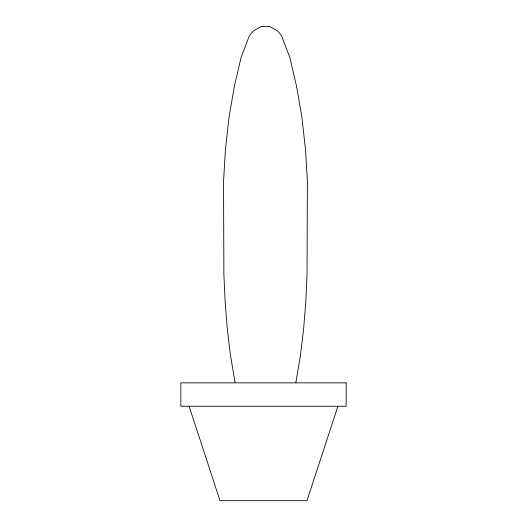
<?xml version="1.0" encoding="UTF-8"?>
<svg xmlns="http://www.w3.org/2000/svg" width="527" height="527" viewBox="0 0 527 527"><rect width="100%" height="100%" fill="white"/><g stroke="black" fill="none" stroke-linecap="round" stroke-linejoin="round"><path stroke-width="0.79" d="M295.864 382.51L300.568 354.559L303.611 329.006L305.779 302.294L307.043 274.811L307.379 181.387L305.548 150.017L301.819 116.638L296.523 86.191L289.843 57.483L281.51 35.671L277.696 31.014L269.475 26.35L261.451 26.35L253.237 31.014L249.423 35.671L241.083 57.483L234.403 86.191L229.113 116.638L225.378 150.017L223.547 181.387L223.883 274.811L225.148 302.294L227.315 329.006L230.358 354.559L235.062 382.51M337.893 406.264L306.997 500.65L220.003 500.65L189.107 406.264M346.16 382.852L180.84 382.852L180.84 406.264L346.16 406.264L346.16 382.852"/></g></svg>
